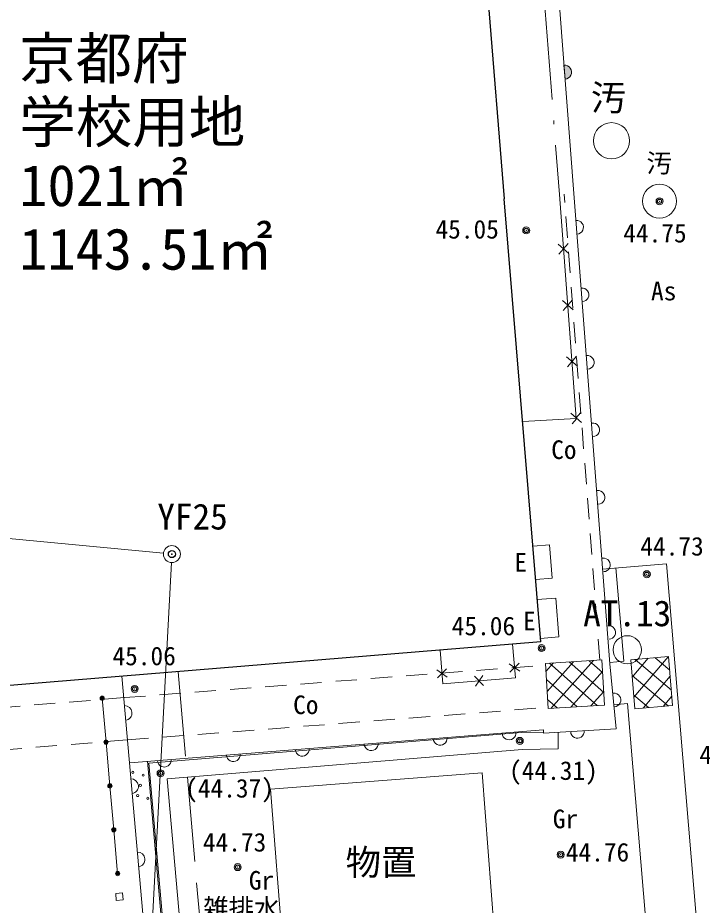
# Model space of a CAD drawing. Units: millimetres, scale not verified. Extents: x -29071210 to -28860960, y -117775216 to -117329466.
# Drawn here: x -28926478 to -28914363, y -117478939 to -117463227 of the extents above; entities that cross this region are included whole.
import ezdxf
from ezdxf.enums import TextEntityAlignment as Align

# ---------------------------------------------------------------- set-up
doc = ezdxf.new("R2010")
doc.units = ezdxf.units.MM
doc.header["$LTSCALE"] = 250
doc.header["$PDMODE"] = 32
doc.header["$PDSIZE"] = 125
for name, pattern in [('DASHED', [7.5, 6, -1.5]), ('LONG_DASHED_DOTTED', [15.25, 12, -1.5, 0.25, -1.5]), ('USER4', [2.5, 1.5, -1])]:
    doc.linetypes.add(name, pattern=pattern)
for name, color, linetype, lineweight in [('H29-S-SUV', 8, 'Continuous', 13), ('S-SUV', 7, 'Continuous', 13), ('S-SUV-HTXT', 7, 'Continuous', 13), ('S-SUV-ROW', 7, 'Continuous', 15), ('S-SUV-SRVR', 3, 'Continuous', 13), ('S-SUV-STR', 1, 'Continuous', 25)]:
    doc.layers.add(name, color=color, linetype=linetype, lineweight=lineweight)
doc.layers.add('S-SUV-BMK', color=7, linetype='Continuous')
doc.styles.add('ＭＳ ゴシック', font='')
doc.styles.get('ＭＳ ゴシック').set_extended_font_data('MS Gothic')

# ---------------------------------------------------------------- blocks, each defined once
blk = doc.blocks.new('ﾌﾟﾛｯﾄﾏｰｸ-03_1')
at = {"color": 3, "linetype": 'Continuous', "lineweight": 25}
blk.add_circle((0, 0), 0.5, dxfattribs=at)
at = {"color": 3}
blk.add_point((0, 0), dxfattribs=at)
blk = doc.blocks.new('ﾌﾟﾛｯﾄﾏｰｸ-03')
at = {"color": 7, "linetype": 'Continuous', "lineweight": 15}
blk.add_circle((0, 0), 0.5, dxfattribs=at)
at = {"color": 7}
blk.add_point((0, 0), dxfattribs=at)
blk = doc.blocks.new('ﾌﾟﾛｯﾄﾏｰｸ-02')
at = {"color": 7, "linetype": 'Continuous', "lineweight": 20}
blk.add_circle((0, 0), 0.5, dxfattribs=at)

msp = doc.modelspace()

# ---------------------------------------------------------------- hatches: boundary and pattern name
at = {"layer": 'H29-S-SUV'}
msp.add_hatch(color=256, dxfattribs=at).paths.add_polyline_path([(-28916791.7, -117464313.6, 1), (-28916810.6, -117464064.3)])
at = {"layer": 'S-SUV'}
h = msp.add_hatch(dxfattribs=at)
h.set_pattern_fill('USER', color=256, style=0, pattern_type=2)
h.set_pattern_definition([(139.715, (-28915395.7, -117475045.5), (-161.65, -190.71), []), (49.715, (-28915395.7, -117475045.5), (-190.71, 161.65), [])])
h.paths.add_polyline_path([(-28915626.2, -117474593), (-28914958.5, -117474537.9), (-28914887, -117475405), (-28915554.7, -117475460.1)])
h = msp.add_hatch(dxfattribs=at)
h.set_pattern_fill('USER', color=256, style=0, pattern_type=2)
h.set_pattern_definition([(48.47, (-28916656.5, -117475019.8), (-187.15, 165.75), []), (318.47, (-28916656.5, -117475019.8), (165.75, 187.15), [])])
h.paths.add_polyline_path([(-28916139.6, -117474597.3), (-28916091.2, -117475395.9), (-28917089.3, -117475456.4), (-28917137.7, -117474657.9)])

# ---------------------------------------------------------------- linework, layer by layer
at = {"layer": 'H29-S-SUV', "lineweight": 25}
msp.add_line((-28918646, -117456938), (-28917867, -117466432), dxfattribs=at)
at = {"layer": 'H29-S-SUV', "linetype": 'LONG_DASHED_DOTTED'}
msp.add_line((-28917552, -117457883), (-28916890.1, -117466358.4), dxfattribs=at)
at = {"layer": 'H29-S-SUV'}
msp.add_lwpolyline([(-28916638, -117466338.7), (-28917454, -117455590), (-28924274.3, -117456175.6), (-28938145.4, -117457227.3), (-28938465.4, -117457251.6), (-28950501.1, -117458242.1), (-28959869, -117459013), (-28959980, -117457738), (-28963488, -117458074), (-28963510, -117458144), (-28964639, -117458242), (-28964925.8, -117454551.6)], dxfattribs=at)
msp.add_lwpolyline([(-28916791.7, -117464313.6, 1), (-28916810.6, -117464064.3)], format="xyb", close=True, dxfattribs=at)
msp.add_circle((-28915968, -117465404), 320, dxfattribs=at)
at = {"layer": 'S-SUV'}
for p, q in [((-28916592, -117470321), (-28916890.1, -117466358.4)), ((-28915998, -117474664), (-28916638, -117466338.7)), ((-28916723.2, -117467399.3), (-28916912.7, -117467236.3)), ((-28916899.5, -117467412.6), (-28916736.5, -117467223)), ((-28916648.2, -117468396.5), (-28916837.7, -117468233.5)), ((-28916824.4, -117468409.8), (-28916661.4, -117468220.2)), ((-28916573.1, -117469393.7), (-28916762.7, -117469230.7)), ((-28916749.4, -117469406.9), (-28916586.4, -117469217.4)), ((-28917541.1, -117470372.3), (-28916592, -117470321)), ((-28916498.1, -117470390.9), (-28916687.6, -117470227.8)), ((-28916663.8, -117470413.4), (-28916585.8, -117470326.5)), ((-28916598.2, -117470315.5), (-28916511.4, -117470214.6)), ((-28917066.5, -117472559.1), (-28917358.3, -117472582.7)), ((-28917066.5, -117472559.1), (-28917019, -117473147)), ((-28914993, -117472892), (-28916126.9, -117472987.4)), ((-28915751, -117474618.2), (-28915889.8, -117472967.4)), ((-28917310.8, -117473170.6), (-28917019, -117473147)), ((-28916955.5, -117473500.2), (-28917282.1, -117473526.6)), ((-28916955.5, -117473500.2), (-28916900, -117474188)), ((-28917226.5, -117474214.4), (-28916900, -117474188)), ((-28919003.2, -117474424.2), (-28918954.7, -117475017.1)), ((-28917671, -117474912), (-28917719.6, -117474319.1)), ((-28914958.5, -117474537.9), (-28915626.2, -117474593)), ((-28914887, -117475405), (-28914958.5, -117474537.9)), ((-28917591.8, -117474796.2), (-28917779.9, -117474665.1)), ((-28917768, -117474810.6), (-28917603.7, -117474650.7)), ((-28916139.6, -117474597.3), (-28917137.7, -117474657.9)), ((-28917137.7, -117474657.9), (-28917089.3, -117475456.4)), ((-28916139.6, -117474597.3), (-28916091.2, -117475395.9)), ((-28915751, -117474618.2), (-28915999.7, -117474642.1)), ((-28915626.2, -117474593), (-28915554.7, -117475460.1)), ((-28924638.1, -117474885.8), (-28924151, -117480403.8)), ((-28919063.6, -117474770.3), (-28918875.5, -117474901.4)), ((-28918887.4, -117474755.8), (-28919051.6, -117474915.8)), ((-28918392.8, -117474882.4), (-28918232.9, -117475046.7)), ((-28918378.4, -117475058.6), (-28918247.3, -117474870.5)), ((-28918954.7, -117475017.1), (-28917671, -117474912)), ((-28924984, -117475274), (-28924915.5, -117476050.1)), ((-28915928.2, -117475388.7), (-28915688.1, -117475365.6)), ((-28914159.7, -117493536.3), (-28915688.1, -117475365.6)), ((-28917089.3, -117475456.4), (-28916091.2, -117475395.9)), ((-28915554.7, -117475460.1), (-28914887, -117475405)), ((-28917567.7, -117475883.2), (-28924158.5, -117476426.5)), ((-28917567.7, -117475883.2), (-28917170.6, -117475877)), ((-28916913.1, -117475877.8), (-28916912, -117476173)), ((-28924915.5, -117476050.1), (-28924847, -117476826.2)), ((-28917553, -117476183), (-28923832.7, -117476700.7)), ((-28917553, -117476183), (-28916912, -117476173)), ((-28923832.8, -117480376.3), (-28924184.6, -117476390.5)), ((-28923861.8, -117479739.8), (-28924158.5, -117476426.5)), ((-28924154.9, -117476727.2), (-28924131.7, -117476725.3)), ((-28923563, -117479713), (-28923832.7, -117476700.7)), ((-28924847, -117476826.2), (-28924778.5, -117477602.3)), ((-28924778.5, -117477602.3), (-28924709.9, -117478378.4)), ((-28924624.6, -117478722.2), (-28924744.1, -117478732.7)), ((-28924744.1, -117478732.7), (-28924733.6, -117478852.3)), ((-28924614.1, -117478841.7), (-28924624.6, -117478722.2)), ((-28924733.6, -117478852.3), (-28924614.1, -117478841.7))]:
    msp.add_line(p, q, dxfattribs=at)
at = {"layer": 'S-SUV', "linetype": 'USER4'}
for p, q in [((-28916174.9, -117474599.5), (-28916808.9, -117466351.7)), ((-28924589.9, -117475264.2), (-28917136, -117474687.1)), ((-28928681, -117475595), (-28924589.9, -117475264.2)), ((-28924538.7, -117476012.5), (-28917090.6, -117475435.8)), ((-28924538.7, -117476012.5), (-28928615, -117476342.2))]:
    msp.add_line(p, q, dxfattribs=at)
at = {"layer": 'S-SUV', "linetype": 'DASHED'}
msp.add_line((-28923641.5, -117474804.2), (-28922557.5, -117487082.2), dxfattribs=at)
at = {"layer": 'S-SUV'}
for points in [[(-28909989, -117531410), (-28910462, -117525958), (-28911197, -117517437), (-28911733, -117511235), (-28912764, -117499391), (-28914993, -117472892)], [(-28915998, -117474664), (-28915887, -117475817), (-28917170, -117475893), (-28917172, -117475836), (-28924494, -117476416)]]:
    msp.add_lwpolyline(points, dxfattribs=at)
msp.add_lwpolyline([(-28922004, -117476882), (-28918260.7, -117476593.1), (-28918045.5, -117479380.3), (-28921788.9, -117479669.2)], close=True, dxfattribs=at)
for centre, radius in [((-28915119, -117466473), 300), ((-28924440.4, -117476587.1), 18.8), ((-28924259.3, -117476635.7), 18.8), ((-28924307.8, -117476816.8), 18.8), ((-28924356.4, -117476997.9), 18.8), ((-28924175.2, -117477046.4), 18.8), ((-28924709.9, -117478378.4), 37.5), ((-28924709.9, -117478378.4), 25), ((-28924709.9, -117478378.4), 12.5)]:
    msp.add_circle(centre, radius, dxfattribs=at)
for centre, radius, start, end in [((-28916585.6, -117466936.1), 120, 272.15604, 96.90407), ((-28916490.9, -117468131.6), 120, 272.15604, 96.90407), ((-28916396.2, -117469327.1), 120, 272.15604, 96.90407), ((-28916301.5, -117470522.6), 120, 272.15604, 96.90407), ((-28916206.8, -117471718.1), 120, 272.15604, 96.90407), ((-28916112, -117472913.6), 120, 272.15604, 96.90407), ((-28916017.3, -117474109.1), 120, 272.15604, 96.90407), ((-28915922.6, -117475304.6), 120, 272.15604, 96.90407), ((-28924984, -117475274), 37.5, 0, 180), ((-28924984, -117475274), 37.5, 180, 0), ((-28924984, -117475274), 25, 0, 180), ((-28924984, -117475274), 25, 180, 0), ((-28924984, -117475274), 12.5, 0, 180), ((-28924984, -117475274), 12.5, 180, 0), ((-28924586.2, -117475535), 130.3, 277.39895, 92.69125), ((-28919002.3, -117475983.5), 122.4, 183.3322, 5.72606), ((-28917782, -117475886.9), 122.4, 183.3322, 5.72606), ((-28916571.1, -117475862.5), 120, 181.016, 5.76404), ((-28924915.5, -117476050.1), 37.5, 0, 180), ((-28924915.5, -117476050.1), 37.5, 180, 0), ((-28924915.5, -117476050.1), 25, 0, 180), ((-28924915.5, -117476050.1), 25, 180, 0), ((-28924915.5, -117476050.1), 12.5, 0, 180), ((-28924915.5, -117476050.1), 12.5, 180, 0), ((-28920222.6, -117476080.2), 122.4, 183.3322, 5.72606), ((-28922663.3, -117476273.5), 122.4, 183.3322, 5.72606), ((-28921443, -117476176.9), 122.4, 183.3322, 5.72606), ((-28923883.6, -117476370.2), 122.4, 183.3322, 5.72606), ((-28924471.7, -117476832.3), 130.3, 277.39895, 92.69125), ((-28924847, -117476826.2), 37.5, 0, 180), ((-28924847, -117476826.2), 37.5, 180, 0), ((-28924847, -117476826.2), 25, 0, 180), ((-28924847, -117476826.2), 25, 180, 0), ((-28924847, -117476826.2), 12.5, 0, 180), ((-28924847, -117476826.2), 12.5, 180, 0), ((-28924778.5, -117477602.3), 37.5, 0, 180), ((-28924778.5, -117477602.3), 37.5, 180, 0), ((-28924778.5, -117477602.3), 25, 0, 180), ((-28924778.5, -117477602.3), 25, 180, 0), ((-28924778.5, -117477602.3), 12.5, 0, 180), ((-28924778.5, -117477602.3), 12.5, 180, 0), ((-28924357.1, -117478129.7), 130.3, 277.39895, 92.69125)]:
    msp.add_arc(centre, radius, start, end, dxfattribs=at)
at = {"layer": 'S-SUV-ROW'}
for p, q in [((-28938557.8, -117471313.2), (-28923899.7, -117472708.5)), ((-28923758.4, -117472872.5), (-28924896.5, -117494190.3))]:
    msp.add_line(p, q, dxfattribs=at)
at = {"layer": 'S-SUV-STR'}
for q in [(-28917867, -117466432), (-28963466, -117478066.2)]:
    msp.add_line((-28917218, -117474278), q, dxfattribs=at)

# ---------------------------------------------------------------- block references
at = {"layer": 'S-SUV-BMK', "xscale": 300, "yscale": 300}
msp.add_blockref('ﾌﾟﾛｯﾄﾏｰｸ-03', (-28923750.4, -117472722.7), dxfattribs=at)
at = {"layer": 'S-SUV-SRVR'}
for name, p, xscale, yscale in [('ﾌﾟﾛｯﾄﾏｰｸ-03_1', (-28915119, -117466476), 75, 75), ('ﾌﾟﾛｯﾄﾏｰｸ-03_1', (-28917478, -117466992), 75, 75), ('ﾌﾟﾛｯﾄﾏｰｸ-03_1', (-28915344, -117473079), 75, 75), ('ﾌﾟﾛｯﾄﾏｰｸ-02', (-28915689.2, -117474417.2), 500, 500), ('ﾌﾟﾛｯﾄﾏｰｸ-03_1', (-28917206, -117474386), 75, 75), ('ﾌﾟﾛｯﾄﾏｰｸ-03_1', (-28924408.9, -117475109.6), 75, 75), ('ﾌﾟﾛｯﾄﾏｰｸ-03_1', (-28917592.6, -117476029), 75, 75), ('ﾌﾟﾛｯﾄﾏｰｸ-03_1', (-28923950.8, -117476602.9), 75, 75), ('ﾌﾟﾛｯﾄﾏｰｸ-03_1', (-28916869, -117478044), 75, 75), ('ﾌﾟﾛｯﾄﾏｰｸ-03_1', (-28922586.2, -117478263.7), 75, 75)]:
    msp.add_blockref(name, p, dxfattribs=dict(at, xscale=xscale, yscale=yscale))

# ---------------------------------------------------------------- texts
at = {"layer": 'H29-S-SUV', "style": 'ＭＳ ゴシック'}
msp.add_text('汚', height=458.2, dxfattribs=at).set_placement((-28916021.1, -117464641), align=Align.MIDDLE_CENTER)
at = {"layer": 'S-SUV-BMK', "style": 'ＭＳ ゴシック'}
msp.add_text('YF25', height=458.2, dxfattribs=at).set_placement((-28924008.2, -117471829.1), align=Align.TOP_LEFT)
at = {"layer": 'S-SUV-HTXT', "style": 'ＭＳ ゴシック'}
for s, p in [('所 有 者 : 京都府', (-28931946.8, -117464531.9)), ('地\u3000\u3000目 : 学校用地', (-28931946.8, -117465656.9)), ('登記地積 : 1021㎡', (-28931946.8, -117466781.9)), ('実測面積 : 1143.51㎡', (-28931946.8, -117467906.9))]:
    msp.add_text(s, height=733.1, dxfattribs=at).set_placement(p, align=Align.BOTTOM_LEFT)
for s, height, p in [('汚', 329.9, (-28915125.3, -117465801.7)), ('As', 329.9, (-28915045.7, -117468064.8)), ('Co', 329.9, (-28916811.9, -117470873.9)), ('E', 329.9, (-28917576.5, -117472869.3)), ('E', 329.9, (-28917423.5, -117473906.6)), ('Co', 329.9, (-28921379.7, -117475390.4)), ('Gr', 329.9, (-28916783.9, -117477411.3)), ('物置', 458.2, (-28920048.9, -117478179.4)), ('Gr', 329.9, (-28922163.7, -117478497.9)), ('雑排水', 329.9, (-28922520.6, -117478986.8))]:
    msp.add_text(s, height=height, dxfattribs=at).set_placement(p, align=Align.MIDDLE_CENTER)
at = {"layer": 'S-SUV-SRVR', "style": 'ＭＳ ゴシック'}
for s, p in [('45.05', (-28919084.8, -117467235.6)), ('44.75', (-28915761.3, -117467303.5)), ('44.73', (-28915458.5, -117472847.3)), ('45.06', (-28918797.2, -117474258.2)), ('45.06', (-28924802.4, -117474789.7)), ('44.73', (-28914413.7, -117476539.1)), ('44.73', (-28923201.8, -117478087.5)), ('44.76', (-28916778.1, -117478264.2))]:
    msp.add_text(s, height=329.9, dxfattribs=at).set_placement(p, align=Align.BOTTOM_LEFT)
at = {"layer": 'S-SUV-SRVR', "color": 7, "style": 'ＭＳ ゴシック'}
msp.add_text('AT.13', height=458.2, dxfattribs=at).set_placement((-28916470.4, -117473542.2), align=Align.TOP_LEFT)
at = {"layer": 'S-SUV-SRVR', "style": 'ＭＳ ゴシック'}
for s, p in [('(44.31)', (-28916996.6, -117476818.6)), ('(44.37)', (-28922729.7, -117477131.5))]:
    msp.add_text(s, height=329.9, dxfattribs=at).set_placement(p, align=Align.BOTTOM_CENTER)

doc.saveas('drawing.dxf')
